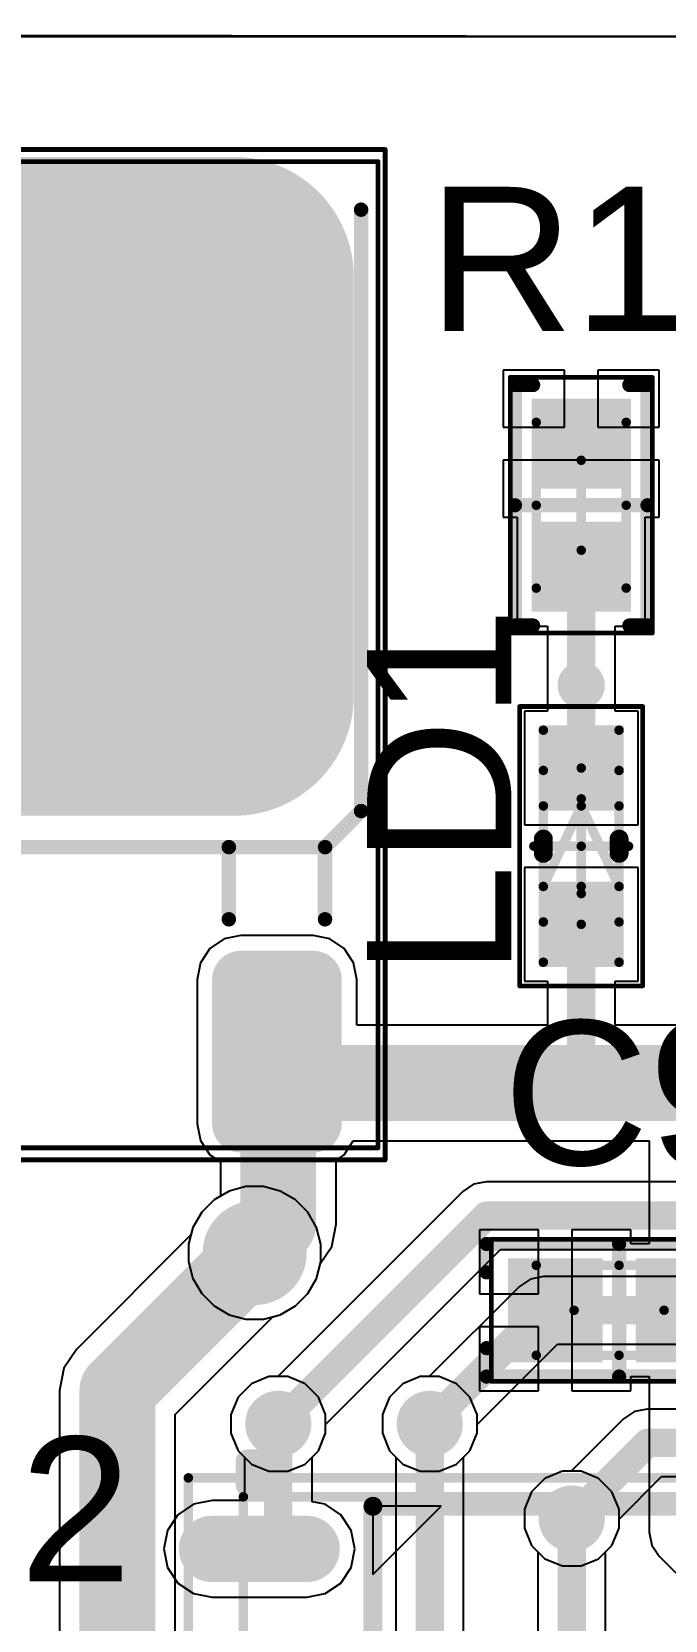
# Model space of a CAD drawing. Header units: millimetres. Extents: x 0.02 to 2.82, y 0.02 to 1.79.
# Drawn here: x 1.021 to 1.285, y 1.094 to 1.754 of the extents above; entities that cross this region are included whole.
import ezdxf

# ---------------------------------------------------------------- set-up
doc = ezdxf.new("R2010")
doc.units = ezdxf.units.MM
doc.header["$MEASUREMENT"] = 0
for name, color, linetype in [('BottomLayer', 5, 'Continuous'), ('BottomSolder', 6, 'Continuous'), ('Mechanical1', 6, 'Continuous'), ('Mechanical13', 56, 'Continuous'), ('Mechanical14', 56, 'Continuous'), ('Mechanical15', 56, 'Continuous'), ('Mechanical8', 56, 'Continuous'), ('TopLayer', 1, 'Continuous'), ('TopOverlay', 2, 'Continuous'), ('TopPaste', 8, 'Continuous'), ('TopSolder', 216, 'Continuous'), ('ViaHoleLayer', 16, 'Continuous')]:
    doc.layers.add(name, color=color, linetype=linetype)
doc.styles.add('Arial', font='arial.ttf', dxfattribs={"height": 0.2})

# ---------------------------------------------------------------- blocks, each defined once
blk = doc.blocks.new('14_SOIC_8')
at = {"layer": 'Mechanical1'}
h = blk.add_hatch(color=6, dxfattribs=at)
edge = h.paths.add_edge_path()
edge.add_arc((0.01969, 0), 0.00984, 0, 360)
at = {"layer": 'TopLayer'}
h = blk.add_hatch(color=1, dxfattribs=at)
edge = h.paths.add_edge_path()
edge.add_arc((-0.01969, 0), 0.01181, 90, 270)
edge.add_line((-0.01969, -0.01181), (0.01969, -0.01181))
edge.add_arc((0.01969, 0), 0.01181, 270, 450)
edge.add_line((0.01969, 0.01181), (-0.01969, 0.01181))
at = {"layer": 'TopOverlay'}
h = blk.add_hatch(color=2, dxfattribs=at)
edge = h.paths.add_edge_path()
edge.add_arc((-0.00492, 0.03642), 0.00492, 90, 180)
edge.add_line((-0.00984, 0.03642), (-0.00984, 0.02657))
edge.add_arc((-0.00492, 0.02657), 0.00492, 180, 270)
edge.add_line((-0.00492, 0.02165), (0.00492, 0.02165))
edge.add_arc((0.00492, 0.02657), 0.00492, 270, 360)
edge.add_line((0.00984, 0.02657), (0.00984, 0.03642))
edge.add_arc((0.00492, 0.03642), 0.00492, 0, 90)
edge.add_line((0.00492, 0.04134), (-0.00492, 0.04134))
at = {"layer": 'TopPaste'}
h = blk.add_hatch(color=8, dxfattribs=at)
edge = h.paths.add_edge_path()
edge.add_arc((-0.01969, 0), 0.01181, 90, 270)
edge.add_line((-0.01969, -0.01181), (0.01969, -0.01181))
edge.add_arc((0.01969, 0), 0.01181, 270, 450)
edge.add_line((0.01969, 0.01181), (-0.01969, 0.01181))
at = {"layer": 'TopSolder'}
h = blk.add_hatch(color=216, dxfattribs=at)
edge = h.paths.add_edge_path()
edge.add_arc((-0.01969, 0), 0.01378, 90, 270)
edge.add_line((-0.01969, -0.01378), (0.01969, -0.01378))
edge.add_arc((0.01969, 0), 0.01378, 270, 450)
edge.add_line((0.01969, 0.01378), (-0.01969, 0.01378))
at = {"layer": 'Mechanical1', "const_width": 0.00394}
for points in [[(-0.00662, 0.02166), (0.23498, 0.02166)], [(-0.00662, -0.32087), (-0.00662, 0.02166)]]:
    blk.add_lwpolyline(points, dxfattribs=at)
at = {"layer": 'Mechanical1', "const_width": 0.00197}
blk.add_lwpolyline([(-0.00761, 0.02166, 1), (-0.00564, 0.02166, 1)], format="xyb", close=True, dxfattribs=at)
blk.add_lwpolyline([(-0.00761, 0.02166, 1), (-0.00564, 0.02166, 1)], format="xyb", close=True, dxfattribs=at)
at = {"layer": 'Mechanical15', "const_width": 0.00394}
for points in [[(-0.02953, 0.02953), (0.26575, 0.02953)], [(-0.02953, -0.3248), (-0.02953, 0.02953)]]:
    blk.add_lwpolyline(points, dxfattribs=at)
at = {"layer": 'Mechanical15', "const_width": 0.00197}
blk.add_lwpolyline([(-0.03051, 0.02953, 1), (-0.02854, 0.02953, 1)], format="xyb", close=True, dxfattribs=at)
blk.add_lwpolyline([(-0.03051, 0.02953, 1), (-0.02854, 0.02953, 1)], format="xyb", close=True, dxfattribs=at)
at = {"layer": 'TopOverlay'}
for p, q in [((0.07559, 0.01772), (0.04724, 0.01772)), ((0.04724, 0.01772), (0.04725, -0.01063)), ((0.04725, -0.01063), (0.07559, 0.01772))]:
    blk.add_line(p, q, dxfattribs=at)
at = {"layer": 'TopOverlay', "const_width": 0.00787}
for points in [[(0.04724, -0.31693), (0.04724, 0.01772)], [(0.04724, 0.01772), (0.18504, 0.01772)]]:
    blk.add_lwpolyline(points, dxfattribs=at)
at = {"layer": 'TopOverlay', "const_width": 0.00394}
blk.add_lwpolyline([(0.04528, 0.01772, 1), (0.04921, 0.01772, 1)], format="xyb", close=True, dxfattribs=at)
blk.add_lwpolyline([(0.04528, 0.01772, 1), (0.04921, 0.01772, 1)], format="xyb", close=True, dxfattribs=at)
blk = doc.blocks.new('RES_0603_1608_22')
at = {"layer": 'TopLayer'}
for points in [[(-0.04232, -0.0187), (-0.04232, 0.0187), (-0.00886, 0.0187), (-0.00886, -0.0187)], [(0.00886, -0.0187), (0.00886, 0.0187), (0.04232, 0.0187), (0.04232, -0.0187)]]:
    blk.add_hatch(color=1, dxfattribs=at).paths.add_polyline_path(points)
at = {"layer": 'TopPaste'}
for points in [[(-0.04232, -0.0187), (-0.04232, 0.0187), (-0.00886, 0.0187), (-0.00886, -0.0187)], [(0.00886, -0.0187), (0.00886, 0.0187), (0.04232, 0.0187), (0.04232, -0.0187)]]:
    blk.add_hatch(color=8, dxfattribs=at).paths.add_polyline_path(points)
at = {"layer": 'TopSolder'}
for points in [[(-0.04429, -0.02067), (-0.04429, 0.02067), (-0.00689, 0.02067), (-0.00689, -0.02067)], [(0.00689, -0.02067), (0.00689, 0.02067), (0.04429, 0.02067), (0.04429, -0.02067)]]:
    blk.add_hatch(color=216, dxfattribs=at).paths.add_polyline_path(points)
at = {"layer": 'Mechanical13', "const_width": 0.00394}
for points in [[(-0.03445, -0.0187), (-0.03445, 0.0187)], [(0.03445, 0.0187), (-0.03445, 0.0187)], [(0.03445, -0.0187), (0.03445, 0.0187)], [(0.03445, -0.0187), (-0.03445, -0.0187)]]:
    blk.add_lwpolyline(points, dxfattribs=at)
at = {"layer": 'Mechanical13', "const_width": 0.00197}
for points in [[(-0.03543, 0.0187, 1), (-0.03346, 0.0187, 1)], [(-0.03543, 0.0187, 1), (-0.03346, 0.0187, 1)], [(0.03346, 0.0187, 1), (0.03543, 0.0187, 1)], [(0.03346, 0.0187, 1), (0.03543, 0.0187, 1)], [(-0.03543, -0.0187, 1), (-0.03346, -0.0187, 1)], [(-0.03543, -0.0187, 1), (-0.03346, -0.0187, 1)], [(0.03346, -0.0187, 1), (0.03543, -0.0187, 1)], [(0.03346, -0.0187, 1), (0.03543, -0.0187, 1)]]:
    blk.add_lwpolyline(points, format="xyb", close=True, dxfattribs=at)
at = {"layer": 'Mechanical15'}
for points, const_width in [([(-0.05315, -0.02953), (-0.05315, 0.02953)], 0.00197), ([(0.05315, 0.02953), (-0.05315, 0.02953)], 0.00197), ([(0.05315, -0.02953), (0.05315, 0.02953)], 0.00197), ([(0, -0.0187), (0, 0.0187)], 0.00394), ([(0.0187, 0), (-0.0187, 0)], 0.00394), ([(0.05315, -0.02953), (-0.05315, -0.02953)], 0.00197)]:
    blk.add_lwpolyline(points, dxfattribs=dict(at, const_width=const_width))
for points, const_width in [([(-0.05364, 0.02953, 1), (-0.05266, 0.02953, 1)], 0.000984), ([(-0.05364, 0.02953, 1), (-0.05266, 0.02953, 1)], 0.000984), ([(0.05266, 0.02953, 1), (0.05364, 0.02953, 1)], 0.000984), ([(0.05266, 0.02953, 1), (0.05364, 0.02953, 1)], 0.000984), ([(-0.00098, 0.0187, 1), (0.00098, 0.0187, 1)], 0.00197), ([(-0.01969, 0, 1), (-0.01772, 0, 1)], 0.00197), ([(0.01772, 0, 1), (0.01968, 0, 1)], 0.00197), ([(-0.00098, -0.0187, 1), (0.00098, -0.0187, 1)], 0.00197), ([(-0.05364, -0.02953, 1), (-0.05266, -0.02953, 1)], 0.000984), ([(-0.05364, -0.02953, 1), (-0.05266, -0.02953, 1)], 0.000984), ([(0.05266, -0.02953, 1), (0.05364, -0.02953, 1)], 0.000984), ([(0.05266, -0.02953, 1), (0.05364, -0.02953, 1)], 0.000984)]:
    blk.add_lwpolyline(points, format="xyb", close=True, dxfattribs=dict(at, const_width=const_width))
at = {"layer": 'TopOverlay', "const_width": 0.00591}
for points in [[(-0.05, 0.02), (-0.05, 0.02756)], [(0.05, 0.02756), (-0.05, 0.02756)], [(0, -0.02756), (0, 0.02756)], [(0.05, 0.02), (0.05, 0.02756)], [(-0.05, -0.02756), (-0.05, -0.02)], [(0.05, -0.02756), (0.05, -0.02)], [(0.05, -0.02756), (-0.05, -0.02756)]]:
    blk.add_lwpolyline(points, dxfattribs=at)
at = {"layer": 'TopOverlay', "const_width": 0.00295}
for points in [[(-0.05148, 0.02756, 1), (-0.04852, 0.02756, 1)], [(-0.05148, 0.02756, 1), (-0.04852, 0.02756, 1)], [(-0.00148, 0.02756, 1), (0.00148, 0.02756, 1)], [(0.04852, 0.02756, 1), (0.05148, 0.02756, 1)], [(0.04852, 0.02756, 1), (0.05148, 0.02756, 1)], [(-0.05148, 0.02, 1), (-0.04852, 0.02, 1)], [(0.04852, 0.02, 1), (0.05148, 0.02, 1)], [(-0.05148, -0.02, 1), (-0.04852, -0.02, 1)], [(0.04852, -0.02, 1), (0.05148, -0.02, 1)], [(-0.05148, -0.02756, 1), (-0.04852, -0.02756, 1)], [(-0.05148, -0.02756, 1), (-0.04852, -0.02756, 1)], [(-0.00148, -0.02756, 1), (0.00148, -0.02756, 1)], [(0.04852, -0.02756, 1), (0.05148, -0.02756, 1)], [(0.04852, -0.02756, 1), (0.05148, -0.02756, 1)]]:
    blk.add_lwpolyline(points, format="xyb", close=True, dxfattribs=at)
blk = doc.blocks.new('LED_KINGBRIGHT_KPH_1608YC_33')
at = {"layer": 'TopLayer'}
for points in [[(-0.04823, 0.01575), (-0.01673, 0.01575), (-0.01673, -0.01575), (-0.04823, -0.01575)], [(0.01673, 0.01575), (0.04823, 0.01575), (0.04823, -0.01575), (0.01673, -0.01575)]]:
    blk.add_hatch(color=1, dxfattribs=at).paths.add_polyline_path(points)
at = {"layer": 'TopPaste'}
for points in [[(-0.04823, 0.01575), (-0.01673, 0.01575), (-0.01673, -0.01575), (-0.04823, -0.01575)], [(0.01673, 0.01575), (0.04823, 0.01575), (0.04823, -0.01575), (0.01673, -0.01575)]]:
    blk.add_hatch(color=8, dxfattribs=at).paths.add_polyline_path(points)
at = {"layer": 'TopSolder'}
for points in [[(-0.0502, 0.01772), (-0.01476, 0.01772), (-0.01476, -0.01772), (-0.0502, -0.01772)], [(0.01476, 0.01772), (0.0502, 0.01772), (0.0502, -0.01772), (0.01476, -0.01772)]]:
    blk.add_hatch(color=216, dxfattribs=at).paths.add_polyline_path(points)
at = {"layer": 'Mechanical14', "const_width": 0.00394}
for points in [[(-0.0315, -0.01575), (-0.0315, 0.01575)], [(0.0315, 0.01575), (-0.0315, 0.01575)], [(-0.01673, 0), (0.01673, 0.01575)], [(0.01673, -0.01575), (0.01673, 0.01575)], [(0.0315, -0.01575), (0.0315, 0.01575)], [(0.01673, -0.01575), (-0.01673, 0)], [(0.0315, -0.01575), (-0.0315, -0.01575)]]:
    blk.add_lwpolyline(points, dxfattribs=at)
at = {"layer": 'Mechanical14', "const_width": 0.00197}
for points in [[(-0.03248, 0.01575, 1), (-0.03051, 0.01575, 1)], [(-0.03248, 0.01575, 1), (-0.03051, 0.01575, 1)], [(0.01575, 0.01575, 1), (0.01772, 0.01575, 1)], [(0.01575, 0.01575, 1), (0.01772, 0.01575, 1)], [(0.03051, 0.01575, 1), (0.03248, 0.01575, 1)], [(0.03051, 0.01575, 1), (0.03248, 0.01575, 1)], [(-0.01772, 0, 1), (-0.01575, 0, 1)], [(-0.01772, 0, 1), (-0.01575, 0, 1)], [(-0.03248, -0.01575, 1), (-0.03051, -0.01575, 1)], [(-0.03248, -0.01575, 1), (-0.03051, -0.01575, 1)], [(0.01575, -0.01575, 1), (0.01772, -0.01575, 1)], [(0.01575, -0.01575, 1), (0.01772, -0.01575, 1)], [(0.03051, -0.01575, 1), (0.03248, -0.01575, 1)], [(0.03051, -0.01575, 1), (0.03248, -0.01575, 1)]]:
    blk.add_lwpolyline(points, format="xyb", close=True, dxfattribs=at)
at = {"layer": 'Mechanical15', "const_width": 0.00197}
for points in [[(-0.05807, -0.02559), (-0.05807, 0.02559)], [(0.05807, 0.02559), (-0.05807, 0.02559)], [(0.05807, -0.02559), (0.05807, 0.02559)], [(0.05807, -0.02559), (-0.05807, -0.02559)]]:
    blk.add_lwpolyline(points, dxfattribs=at)
at = {"layer": 'Mechanical15', "const_width": 0.000984}
for points in [[(-0.05856, 0.02559, 1), (-0.05758, 0.02559, 1)], [(-0.05856, 0.02559, 1), (-0.05758, 0.02559, 1)], [(0.05758, 0.02559, 1), (0.05856, 0.02559, 1)], [(0.05758, 0.02559, 1), (0.05856, 0.02559, 1)], [(-0.05856, -0.02559, 1), (-0.05758, -0.02559, 1)], [(-0.05856, -0.02559, 1), (-0.05758, -0.02559, 1)], [(0.05758, -0.02559, 1), (0.05856, -0.02559, 1)], [(0.05758, -0.02559, 1), (0.05856, -0.02559, 1)]]:
    blk.add_lwpolyline(points, format="xyb", close=True, dxfattribs=at)
at = {"layer": 'Mechanical8', "const_width": 0.00394}
for points in [[(0, 0), (0, 0.01969)], [(-0.01673, 0.01575), (-0.04823, 0.01575)], [(-0.04823, -0.01575), (-0.04823, 0.01575)], [(-0.03248, 0), (-0.01673, 0.01575)], [(-0.01673, -0.01575), (-0.01673, 0.01575)], [(0.04823, 0.01575), (0.01673, 0.01575)], [(0.01673, -0.01575), (0.01673, 0.01575)], [(0.03248, 0), (0.04823, 0.01575)], [(0.04823, -0.01575), (0.04823, 0.01575)], [(-0.01673, -0.01575), (-0.03248, 0)], [(0, 0), (-0.01969, 0)], [(0.01673, 0), (-0.01673, 0)], [(0.01969, 0), (0, 0)], [(0, -0.01969), (0, 0)], [(0.04823, -0.01575), (0.03248, 0)], [(-0.01673, -0.01575), (-0.04823, -0.01575)], [(0.04823, -0.01575), (0.01673, -0.01575)]]:
    blk.add_lwpolyline(points, dxfattribs=at)
at = {"layer": 'Mechanical8', "const_width": 0.00197}
for points in [[(-0.00098, 0.01969, 1), (0.00098, 0.01969, 1)], [(-0.04921, 0.01575, 1), (-0.04724, 0.01575, 1)], [(-0.04921, 0.01575, 1), (-0.04724, 0.01575, 1)], [(-0.01772, 0.01575, 1), (-0.01575, 0.01575, 1)], [(-0.01772, 0.01575, 1), (-0.01575, 0.01575, 1)], [(-0.01772, 0.01575, 1), (-0.01575, 0.01575, 1)], [(0.01575, 0.01575, 1), (0.01772, 0.01575, 1)], [(0.01575, 0.01575, 1), (0.01772, 0.01575, 1)], [(0.04724, 0.01575, 1), (0.04921, 0.01575, 1)], [(0.04724, 0.01575, 1), (0.04921, 0.01575, 1)], [(0.04724, 0.01575, 1), (0.04921, 0.01575, 1)], [(-0.03346, 0, 1), (-0.0315, 0, 1)], [(-0.03346, 0, 1), (-0.0315, 0, 1)], [(-0.02067, 0, 1), (-0.0187, 0, 1)], [(-0.01772, 0, 1), (-0.01575, 0, 1)], [(-0.00098, 0, 1), (0.00098, 0, 1)], [(-0.00098, 0, 1), (0.00098, 0, 1)], [(-0.00098, 0, 1), (0.00098, 0, 1)], [(-0.00098, 0, 1), (0.00098, 0, 1)], [(0.01575, 0, 1), (0.01772, 0, 1)], [(0.0187, 0, 1), (0.02067, 0, 1)], [(0.0315, 0, 1), (0.03346, 0, 1)], [(0.0315, 0, 1), (0.03346, 0, 1)], [(-0.04921, -0.01575, 1), (-0.04724, -0.01575, 1)], [(-0.04921, -0.01575, 1), (-0.04724, -0.01575, 1)], [(-0.01772, -0.01575, 1), (-0.01575, -0.01575, 1)], [(-0.01772, -0.01575, 1), (-0.01575, -0.01575, 1)], [(-0.01772, -0.01575, 1), (-0.01575, -0.01575, 1)], [(-0.00098, -0.01969, 1), (0.00098, -0.01969, 1)], [(0.01575, -0.01575, 1), (0.01772, -0.01575, 1)], [(0.01575, -0.01575, 1), (0.01772, -0.01575, 1)], [(0.04724, -0.01575, 1), (0.04921, -0.01575, 1)], [(0.04724, -0.01575, 1), (0.04921, -0.01575, 1)], [(0.04724, -0.01575, 1), (0.04921, -0.01575, 1)]]:
    blk.add_lwpolyline(points, format="xyb", close=True, dxfattribs=at)
at = {"layer": 'TopOverlay'}
for points, const_width in [([(-0.00492, 0.01575, 1), (-0.00098, 0.01575, 1)], 0.00394), ([(0.00098, 0.01575, 1), (0.00492, 0.01575, 1)], 0.00394), ([(-0.06201, 0, 1), (-0.07185, 0, 1)], 0.00984), ([(-0.07431, 0, 1), (-0.06939, 0, 1)], 0.00492), ([(-0.06447, 0, 1), (-0.05955, 0, 1)], 0.00492), ([(-0.00492, -0.01575, 1), (-0.00098, -0.01575, 1)], 0.00394), ([(0.00098, -0.01575, 1), (0.00492, -0.01575, 1)], 0.00394)]:
    blk.add_lwpolyline(points, format="xyb", close=True, dxfattribs=dict(at, const_width=const_width))
at = {"layer": 'TopOverlay', "const_width": 0.00787}
for points in [[(0.00295, 0.01575), (-0.00295, 0.01575)], [(0.00295, -0.01575), (-0.00295, -0.01575)]]:
    blk.add_lwpolyline(points, dxfattribs=at)
blk = doc.blocks.new('TO_252AA_37')
at = {"layer": 'TopLayer'}
h = blk.add_hatch(color=1, dxfattribs=at)
edge = h.paths.add_edge_path()
edge.add_arc((0.018, 0.322), 0.048, 90, 180)
edge.add_line((-0.03, 0.322), (-0.03, 0.148))
edge.add_arc((0.018, 0.148), 0.048, 180, 270)
edge.add_line((0.018, 0.1), (0.162, 0.1))
edge.add_arc((0.162, 0.148), 0.048, 270, 360)
edge.add_line((0.21, 0.148), (0.21, 0.322))
edge.add_arc((0.162, 0.322), 0.048, 0, 90)
edge.add_line((0.162, 0.37), (0.018, 0.37))
h = blk.add_hatch(color=1, dxfattribs=at)
edge = h.paths.add_edge_path()
edge.add_arc((0.165, 0.03), 0.01, 90, 180)
edge.add_line((0.155, 0.03), (0.155, -0.03))
edge.add_arc((0.165, -0.03), 0.01, 180, 270)
edge.add_line((0.165, -0.04), (0.195, -0.04))
edge.add_arc((0.195, -0.03), 0.01, 270, 360)
edge.add_line((0.205, -0.03), (0.205, 0.03))
edge.add_arc((0.195, 0.03), 0.01, 0, 90)
edge.add_line((0.195, 0.04), (0.165, 0.04))
at = {"layer": 'TopPaste'}
h = blk.add_hatch(color=8, dxfattribs=at)
edge = h.paths.add_edge_path()
edge.add_arc((0.018, 0.322), 0.048, 90, 180)
edge.add_line((-0.03, 0.322), (-0.03, 0.148))
edge.add_arc((0.018, 0.148), 0.048, 180, 270)
edge.add_line((0.018, 0.1), (0.162, 0.1))
edge.add_arc((0.162, 0.148), 0.048, 270, 360)
edge.add_line((0.21, 0.148), (0.21, 0.322))
edge.add_arc((0.162, 0.322), 0.048, 0, 90)
edge.add_line((0.162, 0.37), (0.018, 0.37))
h = blk.add_hatch(color=8, dxfattribs=at)
edge = h.paths.add_edge_path()
edge.add_arc((0.165, 0.03), 0.01, 90, 180)
edge.add_line((0.155, 0.03), (0.155, -0.03))
edge.add_arc((0.165, -0.03), 0.01, 180, 270)
edge.add_line((0.165, -0.04), (0.195, -0.04))
edge.add_arc((0.195, -0.03), 0.01, 270, 360)
edge.add_line((0.205, -0.03), (0.205, 0.03))
edge.add_arc((0.195, 0.03), 0.01, 0, 90)
edge.add_line((0.195, 0.04), (0.165, 0.04))
at = {"layer": 'TopSolder'}
h = blk.add_hatch(color=216, dxfattribs=at)
edge = h.paths.add_edge_path()
edge.add_arc((0.018, 0.322), 0.04997, 90, 180)
edge.add_line((-0.03197, 0.322), (-0.03197, 0.148))
edge.add_arc((0.018, 0.148), 0.04997, 180, 270)
edge.add_line((0.018, 0.09803), (0.162, 0.09803))
edge.add_arc((0.162, 0.148), 0.04997, 270, 360)
edge.add_line((0.21197, 0.148), (0.21197, 0.322))
edge.add_arc((0.162, 0.322), 0.04997, 0, 90)
edge.add_line((0.162, 0.37197), (0.018, 0.37197))
h = blk.add_hatch(color=216, dxfattribs=at)
edge = h.paths.add_edge_path()
edge.add_arc((0.165, 0.03), 0.01197, 90, 180)
edge.add_line((0.15303, 0.03), (0.15303, -0.03))
edge.add_arc((0.165, -0.03), 0.01197, 180, 270)
edge.add_line((0.165, -0.04197), (0.195, -0.04197))
edge.add_arc((0.195, -0.03), 0.01197, 270, 360)
edge.add_line((0.20697, -0.03), (0.20697, 0.03))
edge.add_arc((0.195, 0.03), 0.01197, 0, 90)
edge.add_line((0.195, 0.04197), (0.165, 0.04197))
at = {"layer": 'Mechanical13', "const_width": 0.002}
for points in [[(-0.042, 0.37), (0.222, 0.37)], [(0.222, -0.04), (0.222, 0.37)], [(-0.042, -0.04), (0.222, -0.04)]]:
    blk.add_lwpolyline(points, dxfattribs=at)
at = {"layer": 'Mechanical13', "const_width": 0.001}
for points in [[(0.2215, 0.37, 1), (0.2225, 0.37, 1)], [(0.2215, 0.37, 1), (0.2225, 0.37, 1)], [(0.2215, -0.04, 1), (0.2225, -0.04, 1)], [(0.2215, -0.04, 1), (0.2225, -0.04, 1)]]:
    blk.add_lwpolyline(points, format="xyb", close=True, dxfattribs=at)
at = {"layer": 'Mechanical14', "const_width": 0.002}
for points in [[(-0.045, 0.375), (0.225, 0.375)], [(0.225, -0.045), (0.225, 0.375)], [(-0.045, -0.045), (0.225, -0.045)]]:
    blk.add_lwpolyline(points, dxfattribs=at)
at = {"layer": 'Mechanical14', "const_width": 0.001}
for points in [[(0.2245, 0.375, 1), (0.2255, 0.375, 1)], [(0.2245, 0.375, 1), (0.2255, 0.375, 1)], [(0.2245, -0.045, 1), (0.2255, -0.045, 1)], [(0.2245, -0.045, 1), (0.2255, -0.045, 1)]]:
    blk.add_lwpolyline(points, format="xyb", close=True, dxfattribs=at)
at = {"layer": 'TopOverlay', "const_width": 0.006}
for points in [[(0.215, 0.1), (0.215, 0.35)], [(0.2, 0.085), (0.215, 0.1)], [(-0.02, 0.085), (0.2, 0.085)], [(0.16, 0.055), (0.16, 0.085)], [(0.2, 0.055), (0.2, 0.085)]]:
    blk.add_lwpolyline(points, dxfattribs=at)
at = {"layer": 'TopOverlay', "const_width": 0.003}
for points in [[(0.2135, 0.35, 1), (0.2165, 0.35, 1)], [(0.2135, 0.1, 1), (0.2165, 0.1, 1)], [(0.2135, 0.1, 1), (0.2165, 0.1, 1)], [(0.1585, 0.085, 1), (0.1615, 0.085, 1)], [(0.1985, 0.085, 1), (0.2015, 0.085, 1)], [(0.1985, 0.085, 1), (0.2015, 0.085, 1)], [(0.1985, 0.085, 1), (0.2015, 0.085, 1)], [(0.1585, 0.055, 1), (0.1615, 0.055, 1)], [(0.1985, 0.055, 1), (0.2015, 0.055, 1)]]:
    blk.add_lwpolyline(points, format="xyb", close=True, dxfattribs=at)
blk = doc.blocks.new('CAP_0603_1608_52')
at = {"layer": 'TopLayer'}
for points in [[(-0.04429, -0.01969), (-0.04429, 0.01969), (-0.00886, 0.01969), (-0.00886, -0.01969)], [(0.00886, -0.01969), (0.00886, 0.01969), (0.04429, 0.01969), (0.04429, -0.01969)]]:
    blk.add_hatch(color=1, dxfattribs=at).paths.add_polyline_path(points)
at = {"layer": 'TopPaste'}
for points in [[(-0.04429, -0.01969), (-0.04429, 0.01969), (-0.00886, 0.01969), (-0.00886, -0.01969)], [(0.00886, -0.01969), (0.00886, 0.01969), (0.04429, 0.01969), (0.04429, -0.01969)]]:
    blk.add_hatch(color=8, dxfattribs=at).paths.add_polyline_path(points)
at = {"layer": 'TopSolder'}
for points in [[(-0.04626, -0.02165), (-0.04626, 0.02165), (-0.00689, 0.02165), (-0.00689, -0.02165)], [(0.00689, -0.02165), (0.00689, 0.02165), (0.04626, 0.02165), (0.04626, -0.02165)]]:
    blk.add_hatch(color=216, dxfattribs=at).paths.add_polyline_path(points)
at = {"layer": 'Mechanical13', "const_width": 0.00394}
for points in [[(-0.03445, 0.0187), (-0.03445, -0.0187)], [(0.03445, 0.0187), (-0.03445, 0.0187)], [(0.03445, 0.0187), (0.03445, -0.0187)], [(0.03445, -0.0187), (-0.03445, -0.0187)]]:
    blk.add_lwpolyline(points, dxfattribs=at)
at = {"layer": 'Mechanical13', "const_width": 0.00197}
for points in [[(-0.03543, 0.0187, 1), (-0.03346, 0.0187, 1)], [(-0.03543, 0.0187, 1), (-0.03346, 0.0187, 1)], [(0.03346, 0.0187, 1), (0.03543, 0.0187, 1)], [(0.03346, 0.0187, 1), (0.03543, 0.0187, 1)], [(-0.03543, -0.0187, 1), (-0.03346, -0.0187, 1)], [(-0.03543, -0.0187, 1), (-0.03346, -0.0187, 1)], [(0.03346, -0.0187, 1), (0.03543, -0.0187, 1)], [(0.03346, -0.0187, 1), (0.03543, -0.0187, 1)]]:
    blk.add_lwpolyline(points, format="xyb", close=True, dxfattribs=at)
at = {"layer": 'Mechanical15'}
for points, const_width in [([(-0.05315, 0.02953), (-0.05315, -0.02953)], 0.00197), ([(0.05315, 0.02953), (-0.05315, 0.02953)], 0.00197), ([(0.05315, 0.02953), (0.05315, -0.02953)], 0.00197), ([(0, 0.0187), (0, -0.0187)], 0.00394), ([(0.0187, 0), (-0.0187, 0)], 0.00394), ([(0.05315, -0.02953), (-0.05315, -0.02953)], 0.00197)]:
    blk.add_lwpolyline(points, dxfattribs=dict(at, const_width=const_width))
for points, const_width in [([(-0.05364, 0.02953, 1), (-0.05266, 0.02953, 1)], 0.000984), ([(-0.05364, 0.02953, 1), (-0.05266, 0.02953, 1)], 0.000984), ([(0.05266, 0.02953, 1), (0.05364, 0.02953, 1)], 0.000984), ([(0.05266, 0.02953, 1), (0.05364, 0.02953, 1)], 0.000984), ([(-0.00098, 0.0187, 1), (0.00098, 0.0187, 1)], 0.00197), ([(-0.01969, 0, 1), (-0.01772, 0, 1)], 0.00197), ([(0.01772, 0, 1), (0.01969, 0, 1)], 0.00197), ([(-0.00098, -0.0187, 1), (0.00098, -0.0187, 1)], 0.00197), ([(-0.05364, -0.02953, 1), (-0.05266, -0.02953, 1)], 0.000984), ([(-0.05364, -0.02953, 1), (-0.05266, -0.02953, 1)], 0.000984), ([(0.05266, -0.02953, 1), (0.05364, -0.02953, 1)], 0.000984), ([(0.05266, -0.02953, 1), (0.05364, -0.02953, 1)], 0.000984)]:
    blk.add_lwpolyline(points, format="xyb", close=True, dxfattribs=dict(at, const_width=const_width))
at = {"layer": 'TopOverlay', "const_width": 0.00591}
for points in [[(0.05512, 0.02756), (-0.05512, 0.02756)], [(-0.05512, 0.02756), (-0.05512, 0.01575)], [(0, 0.02756), (0, -0.02756)], [(0.05512, 0.02756), (0.05512, 0.01575)], [(-0.05512, -0.01575), (-0.05512, -0.02756)], [(0.05512, -0.01575), (0.05512, -0.02756)], [(0.05512, -0.02756), (-0.05512, -0.02756)]]:
    blk.add_lwpolyline(points, dxfattribs=at)
at = {"layer": 'TopOverlay', "const_width": 0.00295}
for points in [[(-0.05659, 0.02756, 1), (-0.05364, 0.02756, 1)], [(-0.05659, 0.02756, 1), (-0.05364, 0.02756, 1)], [(-0.00148, 0.02756, 1), (0.00148, 0.02756, 1)], [(0.05364, 0.02756, 1), (0.05659, 0.02756, 1)], [(0.05364, 0.02756, 1), (0.05659, 0.02756, 1)], [(-0.05659, 0.01575, 1), (-0.05364, 0.01575, 1)], [(0.05364, 0.01575, 1), (0.05659, 0.01575, 1)], [(-0.05659, -0.01575, 1), (-0.05364, -0.01575, 1)], [(0.05364, -0.01575, 1), (0.05659, -0.01575, 1)], [(-0.05659, -0.02756, 1), (-0.05364, -0.02756, 1)], [(-0.05659, -0.02756, 1), (-0.05364, -0.02756, 1)], [(-0.00148, -0.02756, 1), (0.00148, -0.02756, 1)], [(0.05364, -0.02756, 1), (0.05659, -0.02756, 1)], [(0.05364, -0.02756, 1), (0.05659, -0.02756, 1)]]:
    blk.add_lwpolyline(points, format="xyb", close=True, dxfattribs=at)

msp = doc.modelspace()

# ---------------------------------------------------------------- hatches: boundary and pattern name
at = {"layer": 'BottomLayer'}
h = msp.add_hatch(color=5, dxfattribs=at)
edge = h.paths.add_edge_path()
edge.add_arc((1.11421, 1.24626), 0.01969, 0, 360)
h = msp.add_hatch(color=5, dxfattribs=at)
edge = h.paths.add_edge_path()
edge.add_arc((1.12402, 1.1752), 0.01181, 0, 360)
h = msp.add_hatch(color=5, dxfattribs=at)
edge = h.paths.add_edge_path()
edge.add_arc((1.18701, 1.1752), 0.01181, 0, 360)
h = msp.add_hatch(color=5, dxfattribs=at)
edge = h.paths.add_edge_path()
edge.add_arc((1.24606, 1.13583), 0.01181, 0, 360)
at = {"layer": 'BottomSolder'}
h = msp.add_hatch(color=6, dxfattribs=at)
edge = h.paths.add_edge_path()
edge.add_arc((1.11421, 1.24626), 0.02165, 0, 360)
h = msp.add_hatch(color=6, dxfattribs=at)
edge = h.paths.add_edge_path()
edge.add_arc((1.12402, 1.1752), 0.01378, 0, 360)
h = msp.add_hatch(color=6, dxfattribs=at)
edge = h.paths.add_edge_path()
edge.add_arc((1.18701, 1.1752), 0.01378, 0, 360)
h = msp.add_hatch(color=6, dxfattribs=at)
edge = h.paths.add_edge_path()
edge.add_arc((1.24606, 1.13583), 0.01378, 0, 360)
at = {"layer": 'TopLayer'}
h = msp.add_hatch(color=1, dxfattribs=at)
edge = h.paths.add_edge_path()
edge.add_arc((1.11421, 1.24626), 0.01969, 0, 360)
h = msp.add_hatch(color=1, dxfattribs=at)
edge = h.paths.add_edge_path()
edge.add_arc((1.12402, 1.1752), 0.01181, 0, 360)
h = msp.add_hatch(color=1, dxfattribs=at)
edge = h.paths.add_edge_path()
edge.add_arc((1.18701, 1.1752), 0.01181, 0, 360)
h = msp.add_hatch(color=1, dxfattribs=at)
edge = h.paths.add_edge_path()
edge.add_arc((1.24606, 1.13583), 0.01181, 0, 360)
at = {"layer": 'TopSolder'}
h = msp.add_hatch(color=216, dxfattribs=at)
edge = h.paths.add_edge_path()
edge.add_arc((1.11421, 1.24626), 0.02165, 0, 360)
h = msp.add_hatch(color=216, dxfattribs=at)
edge = h.paths.add_edge_path()
edge.add_arc((1.12402, 1.1752), 0.01378, 0, 360)
h = msp.add_hatch(color=216, dxfattribs=at)
edge = h.paths.add_edge_path()
edge.add_arc((1.18701, 1.1752), 0.01378, 0, 360)
h = msp.add_hatch(color=216, dxfattribs=at)
edge = h.paths.add_edge_path()
edge.add_arc((1.24606, 1.13583), 0.01378, 0, 360)
at = {"layer": 'ViaHoleLayer'}
h = msp.add_hatch(color=16, dxfattribs=at)
edge = h.paths.add_edge_path()
edge.add_arc((1.11421, 1.24626), 0.00984, 0, 360)
h = msp.add_hatch(color=16, dxfattribs=at)
edge = h.paths.add_edge_path()
edge.add_arc((1.12402, 1.1752), 0.00591, 0, 360)
h = msp.add_hatch(color=16, dxfattribs=at)
edge = h.paths.add_edge_path()
edge.add_arc((1.18701, 1.1752), 0.00591, 0, 360)
h = msp.add_hatch(color=16, dxfattribs=at)
edge = h.paths.add_edge_path()
edge.add_arc((1.24606, 1.13583), 0.00591, 0, 360)

# ---------------------------------------------------------------- linework, layer by layer
at = {"layer": 'BottomLayer'}
for p, q in [((0.01969, 1.75197), (2.81496, 1.75197)), ((1.20525, 1.27479), (1.2007, 1.27175)), ((1.21063, 1.27586), (1.20525, 1.27479)), ((1.32676, 1.27586), (1.21063, 1.27586)), ((1.09729, 1.26832), (1.09216, 1.26319)), ((1.10358, 1.27195), (1.09729, 1.26832)), ((1.11058, 1.27382), (1.10358, 1.27195)), ((1.11784, 1.27382), (1.11058, 1.27382)), ((1.12485, 1.27195), (1.11784, 1.27382)), ((1.2007, 1.27175), (1.12383, 1.19488)), ((1.13113, 1.26832), (1.12485, 1.27195)), ((1.13627, 1.26319), (1.13113, 1.26832)), ((1.09216, 1.26319), (1.08853, 1.2569)), ((1.13989, 1.2569), (1.13627, 1.26319)), ((1.08853, 1.2569), (1.08771, 1.25382)), ((1.14177, 1.24989), (1.13989, 1.2569)), ((1.08771, 1.25382), (1.04006, 1.20617)), ((1.14177, 1.24264), (1.14177, 1.24989)), ((1.13989, 1.23563), (1.14177, 1.24264)), ((1.1437, 1.17501), (1.21645, 1.24776)), ((1.21645, 1.24776), (1.32676, 1.24776)), ((1.13627, 1.22934), (1.13989, 1.23563)), ((1.22888, 1.23542), (1.22432, 1.23238)), ((1.23425, 1.23649), (1.22888, 1.23542)), ((1.35038, 1.23649), (1.23425, 1.23649)), ((1.13113, 1.22421), (1.13627, 1.22934)), ((1.22432, 1.23238), (1.18682, 1.19488)), ((1.12485, 1.22058), (1.13113, 1.22421)), ((1.08117, 1.17916), (1.12177, 1.21976)), ((1.12177, 1.21976), (1.12485, 1.22058)), ((1.04006, 1.20617), (1.03484, 1.19836)), ((1.20669, 1.17501), (1.24007, 1.20839)), ((1.24007, 1.20839), (1.35038, 1.20839)), ((1.03484, 1.19836), (1.033, 1.18914)), ((1.033, 1.18914), (1.033, 0.67126)), ((1.11286, 1.19189), (1.10733, 1.18635)), ((1.1201, 1.19488), (1.11286, 1.19189)), ((1.12383, 1.19488), (1.1201, 1.19488)), ((1.17586, 1.19189), (1.17032, 1.18635)), ((1.18309, 1.19488), (1.17586, 1.19189)), ((1.18682, 1.19488), (1.18309, 1.19488)), ((1.10733, 1.18635), (1.10433, 1.17911)), ((1.17032, 1.18635), (1.16732, 1.17911)), ((1.08117, 0.68531), (1.08117, 1.17916)), ((1.10433, 1.17911), (1.10433, 1.17128)), ((1.16732, 1.17911), (1.16732, 1.17128)), ((1.26762, 1.17726), (1.24588, 1.15551)), ((1.27218, 1.1803), (1.26762, 1.17726)), ((1.27756, 1.18137), (1.27218, 1.1803)), ((1.32676, 1.18137), (1.27756, 1.18137)), ((1.10433, 1.17128), (1.10733, 1.16405)), ((1.1407, 1.16405), (1.1437, 1.17128)), ((1.1437, 1.17128), (1.1437, 1.17501)), ((1.16732, 1.17128), (1.17032, 1.16405)), ((1.2037, 1.16405), (1.20669, 1.17128)), ((1.20669, 1.17128), (1.20669, 1.17501)), ((1.10733, 1.16405), (1.11286, 1.15851)), ((1.13517, 1.15851), (1.1407, 1.16405)), ((1.17032, 1.16405), (1.17586, 1.15851)), ((1.19816, 1.15851), (1.2037, 1.16405)), ((1.11286, 1.15851), (1.1201, 1.15551)), ((1.12793, 1.15551), (1.13517, 1.15851)), ((1.17586, 1.15851), (1.18309, 1.15551)), ((1.19092, 1.15551), (1.19816, 1.15851)), ((1.1201, 1.15551), (1.12793, 1.15551)), ((1.18309, 1.15551), (1.19092, 1.15551)), ((1.23491, 1.15251), (1.22937, 1.14698)), ((1.24215, 1.15551), (1.23491, 1.15251)), ((1.24588, 1.15551), (1.24215, 1.15551)), ((1.26575, 1.13564), (1.28338, 1.15327)), ((1.28338, 1.15327), (1.32676, 1.15327)), ((1.22937, 1.14698), (1.22638, 1.13974)), ((1.22638, 1.13974), (1.22638, 1.13191)), ((1.22638, 1.13191), (1.22937, 1.12468)), ((1.26275, 1.12468), (1.26575, 1.13191)), ((1.26575, 1.13191), (1.26575, 1.13564)), ((1.22937, 1.12468), (1.23491, 1.11914)), ((1.25721, 1.11914), (1.26275, 1.12468)), ((1.23491, 1.11914), (1.24215, 1.11614)), ((1.24215, 1.11614), (1.24998, 1.11614)), ((1.24998, 1.11614), (1.25721, 1.11914))]:
    msp.add_line(p, q, dxfattribs=at)
for points, const_width in [([(1.05709, 1.18914), (1.11421, 1.24626)], 0.0315), ([(1.12402, 1.1752), (1.21063, 1.26181)], 0.01181), ([(1.21063, 1.26181), (1.34055, 1.26181)], 0.01181), ([(1.18701, 1.1752), (1.23425, 1.22244)], 0.01181), ([(1.23425, 1.22244), (1.36417, 1.22244)], 0.01181), ([(1.05709, 0.67126), (1.05709, 1.18914)], 0.0315), ([(1.24606, 1.13583), (1.27756, 1.16732)], 0.01181), ([(1.27756, 1.16732), (1.34055, 1.16732)], 0.01181)]:
    msp.add_lwpolyline(points, dxfattribs=dict(at, const_width=const_width))
for points, const_width in [([(1.10634, 1.24626, 1), (1.12209, 1.24626, 1)], 0.01575), ([(1.20768, 1.26181, 1), (1.21358, 1.26181, 1)], 0.00591), ([(1.20768, 1.26181, 1), (1.21358, 1.26181, 1)], 0.00591), ([(1.2313, 1.22244, 1), (1.2372, 1.22244, 1)], 0.00591), ([(1.2313, 1.22244, 1), (1.2372, 1.22244, 1)], 0.00591), ([(1.04921, 1.18914, 1), (1.06496, 1.18914, 1)], 0.01575), ([(1.04921, 1.18914, 1), (1.06496, 1.18914, 1)], 0.01575), ([(1.12106, 1.1752, 1), (1.12697, 1.1752, 1)], 0.00591), ([(1.18406, 1.1752, 1), (1.18996, 1.1752, 1)], 0.00591), ([(1.27461, 1.16732, 1), (1.28051, 1.16732, 1)], 0.00591), ([(1.27461, 1.16732, 1), (1.28051, 1.16732, 1)], 0.00591), ([(1.24311, 1.13583, 1), (1.24902, 1.13583, 1)], 0.00591)]:
    msp.add_lwpolyline(points, format="xyb", close=True, dxfattribs=dict(at, const_width=const_width))
at = {"layer": 'TopLayer'}
for p, q in [((0.02519, 1.75392), (2.81301, 1.75001)), ((1.24311, 1.61319), (1.21752, 1.61319)), ((1.21752, 1.61319), (1.21752, 1.58957)), ((1.24311, 1.58957), (1.24311, 1.61319)), ((1.28248, 1.61319), (1.25689, 1.61319)), ((1.25689, 1.61319), (1.25689, 1.58957)), ((1.28248, 1.58957), (1.28248, 1.61319)), ((1.21752, 1.58957), (1.24311, 1.58957)), ((1.25689, 1.58957), (1.28248, 1.58957)), ((1.28248, 1.57579), (1.21752, 1.57579)), ((1.21752, 1.57579), (1.21752, 1.55217)), ((1.28248, 1.55217), (1.28248, 1.57579)), ((1.21752, 1.55217), (1.22343, 1.55217)), ((1.22343, 1.55217), (1.22343, 1.50689)), ((1.27657, 1.50689), (1.27657, 1.55217)), ((1.27657, 1.55217), (1.28248, 1.55217)), ((1.22343, 1.50689), (1.23595, 1.50689)), ((1.23595, 1.50689), (1.23595, 1.47146)), ((1.26405, 1.47146), (1.26405, 1.50689)), ((1.26405, 1.50689), (1.27657, 1.50689)), ((1.23595, 1.47146), (1.22638, 1.47146)), ((1.22638, 1.47146), (1.22638, 1.42421)), ((1.27362, 1.47146), (1.26405, 1.47146)), ((1.27362, 1.42421), (1.27362, 1.47146)), ((1.22638, 1.42421), (1.27362, 1.42421)), ((1.27362, 1.4065), (1.22638, 1.4065)), ((1.22638, 1.4065), (1.22638, 1.35925)), ((1.27362, 1.35925), (1.27362, 1.4065)), ((1.10149, 1.3768), (1.09558, 1.37285)), ((1.10846, 1.37818), (1.10149, 1.3768)), ((1.13846, 1.37818), (1.10846, 1.37818)), ((1.14544, 1.3768), (1.13846, 1.37818)), ((1.15135, 1.37285), (1.14544, 1.3768)), ((1.09163, 1.36693), (1.09024, 1.35996)), ((1.09558, 1.37285), (1.09163, 1.36693)), ((1.1553, 1.36693), (1.15135, 1.37285)), ((1.15669, 1.35996), (1.1553, 1.36693)), ((1.09024, 1.35996), (1.09024, 1.29996)), ((1.15669, 1.34101), (1.15669, 1.35996)), ((1.22638, 1.35925), (1.23595, 1.35925)), ((1.23595, 1.35925), (1.23595, 1.34101)), ((1.26405, 1.34101), (1.26405, 1.35925)), ((1.26405, 1.35925), (1.27362, 1.35925)), ((1.23595, 1.34101), (1.15669, 1.34101)), ((1.33602, 1.34101), (1.26405, 1.34101)), ((1.09024, 1.29996), (1.09163, 1.29299)), ((1.09163, 1.29299), (1.09558, 1.28707)), ((1.15135, 1.28707), (1.15521, 1.29284)), ((1.15521, 1.29284), (1.27827, 1.29284)), ((1.27827, 1.29284), (1.27827, 1.25)), ((1.09558, 1.28707), (1.09993, 1.28417)), ((1.09993, 1.28417), (1.09993, 1.26984)), ((1.1481, 1.2849), (1.15135, 1.28707)), ((1.1481, 1.2582), (1.1481, 1.2849)), ((1.09729, 1.26832), (1.09216, 1.26319)), ((1.09993, 1.26984), (1.09729, 1.26832)), ((1.09216, 1.26319), (1.08853, 1.2569)), ((1.08853, 1.2569), (1.08665, 1.24989)), ((1.14627, 1.24898), (1.1481, 1.2582)), ((1.23228, 1.25591), (1.20768, 1.25591)), ((1.20768, 1.25591), (1.20768, 1.22933)), ((1.23228, 1.22933), (1.23228, 1.25591)), ((1.27067, 1.25591), (1.24606, 1.25591)), ((1.24606, 1.25591), (1.24606, 1.22244)), ((1.27067, 1.25), (1.27067, 1.25591)), ((1.08665, 1.24989), (1.08665, 1.24264)), ((1.1416, 1.242), (1.14627, 1.24898)), ((1.27827, 1.25), (1.27067, 1.25)), ((1.08665, 1.24264), (1.08853, 1.23563)), ((1.13989, 1.23563), (1.1416, 1.242)), ((1.08853, 1.23563), (1.09216, 1.22934)), ((1.13627, 1.22934), (1.13989, 1.23563)), ((1.09216, 1.22934), (1.09729, 1.22421)), ((1.13113, 1.22421), (1.13627, 1.22934)), ((1.20768, 1.22933), (1.23228, 1.22933)), ((1.09729, 1.22421), (1.10358, 1.22058)), ((1.12485, 1.22058), (1.13113, 1.22421)), ((1.24606, 1.22244), (1.24606, 1.18898)), ((1.10358, 1.22058), (1.11058, 1.21871)), ((1.11058, 1.21871), (1.11784, 1.21871)), ((1.11784, 1.21871), (1.12485, 1.22058)), ((1.23228, 1.21555), (1.20768, 1.21555)), ((1.20768, 1.21555), (1.20768, 1.18898)), ((1.23228, 1.18898), (1.23228, 1.21555)), ((1.11286, 1.19189), (1.10733, 1.18635)), ((1.1201, 1.19488), (1.11286, 1.19189)), ((1.12793, 1.19488), (1.1201, 1.19488)), ((1.13517, 1.19189), (1.12793, 1.19488)), ((1.1407, 1.18635), (1.13517, 1.19189)), ((1.17586, 1.19189), (1.17032, 1.18635)), ((1.18309, 1.19488), (1.17586, 1.19189)), ((1.19092, 1.19488), (1.18309, 1.19488)), ((1.19816, 1.19189), (1.19092, 1.19488)), ((1.2037, 1.18635), (1.19816, 1.19189)), ((1.20768, 1.18898), (1.23228, 1.18898)), ((1.24606, 1.18898), (1.27067, 1.18898)), ((1.27067, 1.18898), (1.27067, 1.19488)), ((1.27067, 1.19488), (1.27827, 1.19488)), ((1.27827, 1.19488), (1.27827, 1.13015)), ((1.10733, 1.18635), (1.10433, 1.17911)), ((1.1437, 1.17911), (1.1407, 1.18635)), ((1.17032, 1.18635), (1.16732, 1.17911)), ((1.20669, 1.17911), (1.2037, 1.18635)), ((1.10433, 1.17911), (1.10433, 1.17128)), ((1.1437, 1.17128), (1.1437, 1.17911)), ((1.16732, 1.17911), (1.16732, 1.17128)), ((1.20669, 1.17128), (1.20669, 1.17911)), ((1.10433, 1.17128), (1.10733, 1.16405)), ((1.1407, 1.16405), (1.1437, 1.17128)), ((1.16732, 1.17128), (1.17032, 1.16405)), ((1.2037, 1.16405), (1.20669, 1.17128)), ((1.10733, 1.16405), (1.10997, 1.16141)), ((1.13807, 1.16141), (1.1407, 1.16405)), ((1.17032, 1.16405), (1.17296, 1.16141)), ((1.20106, 1.16141), (1.2037, 1.16405)), ((1.10997, 1.16141), (1.10997, 1.1433)), ((1.13807, 1.14285), (1.13807, 1.16141)), ((1.17296, 1.16141), (1.17296, 1.05503)), ((1.20106, 1.04921), (1.20106, 1.16141)), ((1.23491, 1.15251), (1.22937, 1.14698)), ((1.24215, 1.15551), (1.23491, 1.15251)), ((1.24998, 1.15551), (1.24215, 1.15551)), ((1.25721, 1.15251), (1.24998, 1.15551)), ((1.26275, 1.14698), (1.25721, 1.15251)), ((1.09646, 1.1433), (1.08878, 1.14177)), ((1.10997, 1.1433), (1.09646, 1.1433)), ((1.14351, 1.14177), (1.13807, 1.14285)), ((1.22937, 1.14698), (1.22638, 1.13974)), ((1.26575, 1.13974), (1.26275, 1.14698)), ((1.08226, 1.13742), (1.07791, 1.13091)), ((1.08878, 1.14177), (1.08226, 1.13742)), ((1.15002, 1.13742), (1.14351, 1.14177)), ((1.15437, 1.13091), (1.15002, 1.13742)), ((1.22638, 1.13974), (1.22638, 1.13191)), ((1.26575, 1.13191), (1.26575, 1.13974)), ((1.07791, 1.13091), (1.07639, 1.12323)), ((1.1559, 1.12323), (1.15437, 1.13091)), ((1.22638, 1.13191), (1.22937, 1.12468)), ((1.26275, 1.12468), (1.26575, 1.13191)), ((1.27827, 1.13015), (1.27934, 1.12477)), ((1.07639, 1.12323), (1.07791, 1.11555)), ((1.15437, 1.11555), (1.1559, 1.12323)), ((1.22937, 1.12468), (1.23201, 1.12204)), ((1.26011, 1.12204), (1.26275, 1.12468)), ((1.27934, 1.12477), (1.28239, 1.12021)), ((1.23201, 1.12204), (1.23201, 1.00976)), ((1.26011, 1.00394), (1.26011, 1.12204)), ((1.28239, 1.12021), (1.28931, 1.11329)), ((1.07791, 1.11555), (1.08226, 1.10904)), ((1.15002, 1.10904), (1.15437, 1.11555)), ((1.08226, 1.10904), (1.08878, 1.10469)), ((1.08878, 1.10469), (1.09646, 1.10316)), ((1.09646, 1.10316), (1.13583, 1.10316)), ((1.13583, 1.10316), (1.14351, 1.10469)), ((1.14351, 1.10469), (1.15002, 1.10904))]:
    msp.add_line(p, q, dxfattribs=at)
for points, const_width in [([(1.25, 1.44783), (1.25, 1.5315)], 0.01181), ([(1.25, 1.31693), (1.25, 1.38287)], 0.01181), ([(1.12346, 1.32996), (1.12402, 1.32941)], 0.0315), ([(1.12346, 1.32618), (1.13272, 1.31693)], 0.0315), ([(1.12402, 1.2582), (1.12402, 1.32941)], 0.0315), ([(1.13272, 1.31693), (1.25, 1.31693)], 0.0315), ([(1.25, 1.31693), (1.29232, 1.31693)], 0.0315), ([(1.29232, 1.31693), (1.3563, 1.31693)], 0.0315), ([(1.11421, 1.2484), (1.12402, 1.2582)], 0.0315), ([(1.11421, 1.24626), (1.11421, 1.2484)], 0.0315), ([(1.12402, 1.12868), (1.12402, 1.1752)], 0.01181), ([(1.18701, 1.04921), (1.18701, 1.1752)], 0.01181), ([(1.24606, 1.00394), (1.24606, 1.13583)], 0.01181), ([(1.11856, 1.12323), (1.12402, 1.12868)], 0.01181), ([(1.11614, 1.12323), (1.11856, 1.12323)], 0.01181)]:
    msp.add_lwpolyline(points, dxfattribs=dict(at, const_width=const_width))
for points, const_width in [([(1.24705, 1.5315, 1), (1.25295, 1.5315, 1)], 0.00591), ([(1.24705, 1.44783, 1), (1.25295, 1.44783, 1)], 0.00591), ([(1.24705, 1.38287, 1), (1.25295, 1.38287, 1)], 0.00591), ([(1.11559, 1.32996, 1), (1.13134, 1.32996, 1)], 0.01575), ([(1.11559, 1.32618, 1), (1.13134, 1.32618, 1)], 0.01575), ([(1.11614, 1.32941, 1), (1.13189, 1.32941, 1)], 0.01575), ([(1.11614, 1.32941, 1), (1.13189, 1.32941, 1)], 0.01575), ([(1.12484, 1.31693, 1), (1.14059, 1.31693, 1)], 0.01575), ([(1.12484, 1.31693, 1), (1.14059, 1.31693, 1)], 0.01575), ([(1.24213, 1.31693, 1), (1.25787, 1.31693, 1)], 0.01575), ([(1.24213, 1.31693, 1), (1.25787, 1.31693, 1)], 0.01575), ([(1.28445, 1.31693, 1), (1.3002, 1.31693, 1)], 0.01575), ([(1.28445, 1.31693, 1), (1.3002, 1.31693, 1)], 0.01575), ([(1.24705, 1.31693, 1), (1.25295, 1.31693, 1)], 0.00591), ([(1.11614, 1.2582, 1), (1.13189, 1.2582, 1)], 0.01575), ([(1.11614, 1.2582, 1), (1.13189, 1.2582, 1)], 0.01575), ([(1.10634, 1.2484, 1), (1.12209, 1.2484, 1)], 0.01575), ([(1.10634, 1.2484, 1), (1.12209, 1.2484, 1)], 0.01575), ([(1.10634, 1.24626, 1), (1.12209, 1.24626, 1)], 0.01575), ([(1.12106, 1.1752, 1), (1.12697, 1.1752, 1)], 0.00591), ([(1.18406, 1.1752, 1), (1.18996, 1.1752, 1)], 0.00591), ([(1.24311, 1.13583, 1), (1.24902, 1.13583, 1)], 0.00591), ([(1.12106, 1.12868, 1), (1.12697, 1.12868, 1)], 0.00591), ([(1.12106, 1.12868, 1), (1.12697, 1.12868, 1)], 0.00591), ([(1.11319, 1.12323, 1), (1.11909, 1.12323, 1)], 0.00591), ([(1.11561, 1.12323, 1), (1.12151, 1.12323, 1)], 0.00591), ([(1.11561, 1.12323, 1), (1.12151, 1.12323, 1)], 0.00591)]:
    msp.add_lwpolyline(points, format="xyb", close=True, dxfattribs=dict(at, const_width=const_width))

# ---------------------------------------------------------------- block references
for name, p in [('TO_252AA_37', (0.94346, 1.32996)), ('14_SOIC_8', (1.11614, 1.12323))]:
    msp.add_blockref(name, p)
for name, p, rotation in [('RES_0603_1608_22', (1.25, 1.55709), 270), ('LED_KINGBRIGHT_KPH_1608YC_33', (1.25, 1.41535), 270), ('CAP_0603_1608_52', (1.26575, 1.22244), 180)]:
    msp.add_blockref(name, p, dxfattribs=dict(rotation=rotation))

# ---------------------------------------------------------------- texts
at = {"layer": 'TopOverlay', "style": 'Arial'}
for s, p in [('R1', (1.18639, 1.62946)), ('C9', (1.21754, 1.28285)), ('U2', (0.95592, 1.10977))]:
    msp.add_text(s, height=0.06, dxfattribs=at).set_placement(p)
msp.add_text('LD1', height=0.06, rotation=90, dxfattribs=at).set_placement((1.22094, 1.36112))

doc.saveas('drawing.dxf')
